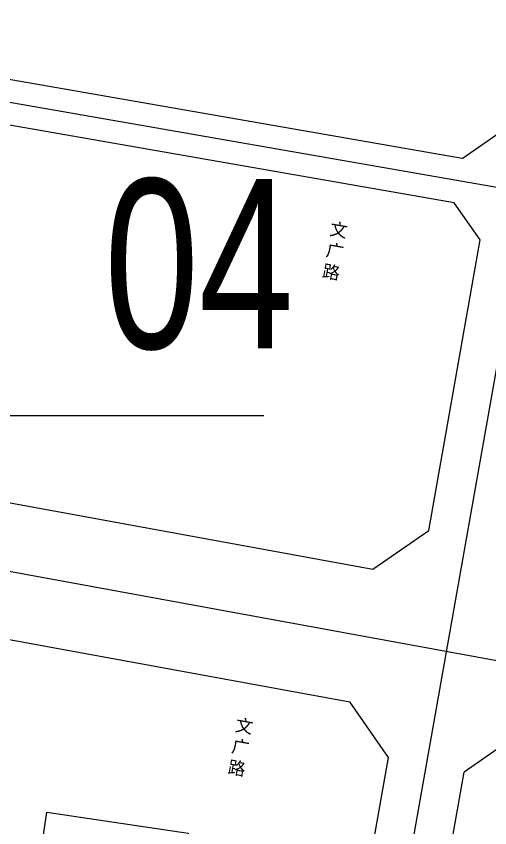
# Model space of a CAD drawing. Extents: x 529262 to 576451, y 2694391 to 2717535.
# Drawn here: x 563055 to 563202.6, y 2710203.6 to 2710456.8 of the extents above; entities that cross this region are included whole.
import ezdxf
from ezdxf.xclip import XClip

# ---------------------------------------------------------------- set-up
doc = ezdxf.new("R2010")
doc.units = 0
doc.header["$XCLIPFRAME"] = 0
for name, color, linetype in [('JMD', 8, 'Continuous'), ('PP-COM', 7, 'Continuous'), ('RD-中线', 40, 'Continuous'), ('RD-红线', 7, 'Continuous'), ('RD-路名', 7, 'Continuous')]:
    doc.layers.add(name, color=color, linetype=linetype)
doc.styles.add('_TCH_DIM', font='smsim.shx', dxfattribs={"width": 0.75, "bigfont": 'smfs.shx'})
doc.styles.add('黑体', font='simhei.ttf')

# ---------------------------------------------------------------- blocks, each defined once
blk = doc.blocks.new('A$C19FD0107')
at = {"layer": 'RD-中线', "color": 8, "linetype": 'Continuous'}
blk.add_lwpolyline([(-7960.88, 14986.93), (-7915.56, 15243.04, 0.015839), (-7911.03, 15274.38), (-7907.82, 15303, -0.015839), (-7903.29, 15334.35), (-7712.17, 16414.53, 0.000335), (-7712.11, 16414.93), (-7698.73, 16491.12, 0.000054), (-7698.72, 16491.18), (-7681.61, 16588.75)], format="xyb", dxfattribs=at)
at = {"layer": 'RD-中线', "color": 8, "linetype": 'Continuous', "flags": 128}
blk.add_lwpolyline([(-7487.56, 15959.45), (-8069.05, 16060.96)], dxfattribs=at)
blk.add_lwpolyline([(-8094.49, 15920.48), (-7546.41, 15819.96, 0.052358), (-7483.94, 15815.15), (-7169.78, 15823.9, 0.002675), (-7009.35, 15829.23), (-6599.11, 15842.91, -0.002003), (-6594.3, 15843.05, -0.002003)], format="xyb", dxfattribs=at)
at = {"layer": 'RD-红线', "color": 8, "linetype": 'Continuous', "flags": 128}
for points in [[(-7803.98, 16021.8), (-8046.07, 16064.06)], [(-7806.47, 16008.02), (-8048.69, 16050.3)], [(-7814.37, 15905.8), (-7798.34, 15996.42)], [(-8064.22, 15936.28), (-8064.22, 15936.28), (-7831.85, 15893.66)], [(-8071.64, 15894.94), (-8066.71, 15894.03), (-7838.98, 15852.27)], [(-7857.59, 15661.56), (-7826.92, 15834.9)], [(-7809.47, 15795.75), (-7803.34, 15830.38)]]:
    blk.add_lwpolyline(points, dxfattribs=at)
at = {"layer": 'RD-红线', "color": 8}
for points in [[(-7803.98, 16021.8), (-7792.41, 16029.9, 0.413544)], [(-7798.34, 15996.42), (-7806.47, 16008.02, 0.414883)], [(-7831.85, 15893.66), (-7814.37, 15905.8, 0.416051)], [(-7826.92, 15834.9), (-7838.98, 15852.27, 0.412378)], [(-7785.87, 15842.52), (-7803.34, 15830.38, 0.416051)]]:
    blk.add_lwpolyline(points, format="xyb", dxfattribs=at)

msp = doc.modelspace()

# ---------------------------------------------------------------- linework, layer by layer
at = {"layer": 'Defpoints', "color": 1}
msp.add_lwpolyline([(563132.148, 2710332.168), (562971.418, 2710332.168), (562946.755, 2710377.511)], dxfattribs=at)
at = {"layer": 'JMD', "linetype": 'Continuous', "flags": 128}
msp.add_lwpolyline([(563064.532, 2710208.509), (563108.641, 2710201.953), (563106.229, 2710185.723), (563062.119, 2710192.279)], close=True, dxfattribs=at)

# ---------------------------------------------------------------- block references
at = {"layer": 'PP-COM'}
ref = msp.add_blockref('A$C19FD0107', (570997.993, 2694390.603), dxfattribs=at)
XClip(ref).set_block_clipping_path([(-9366.4383134884, 14428.6043910822), (-3328.4480743363, 17452.7484863754)])

# ---------------------------------------------------------------- texts
at = {"layer": 'Defpoints', "color": 1, "style": '_TCH_DIM', "width": 0.75}
msp.add_text('04', height=52.8692, rotation=360, dxfattribs=at).set_placement((563082.463, 2710353.168))
at = {"layer": 'RD-路名', "color": 7, "linetype": 'Continuous', "char_height": 4, "width": 50.99419, "attachment_point": 1, "rotation": 349.95899, "style": '黑体'}
for insert in [(563153.2, 2710392.59), (563123.767, 2710237.793)]:
    msp.add_mtext('文\\P广\\P路', dxfattribs=dict(at, insert=insert))

doc.saveas('drawing.dxf')
